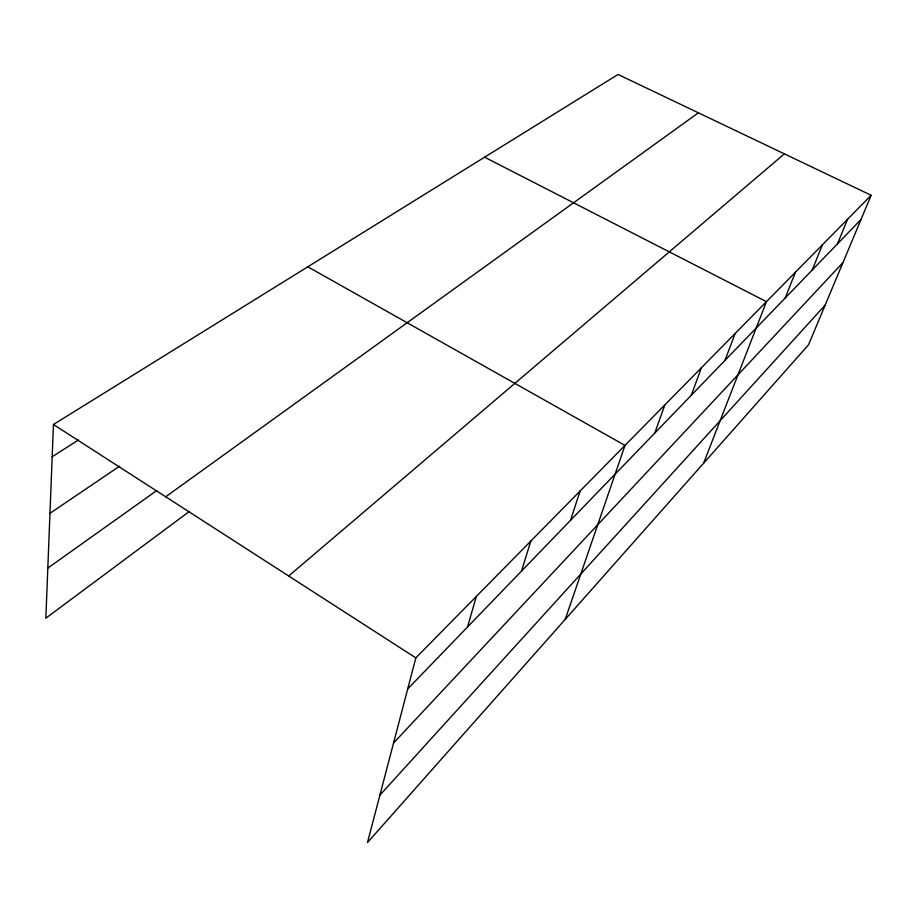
<?xml version="1.0" encoding="UTF-8"?>
<svg xmlns="http://www.w3.org/2000/svg" width="917" height="917" viewBox="0 0 917 917"><rect width="100%" height="100%" fill="white"/><g stroke="black" fill="none" stroke-linecap="round" stroke-linejoin="round"><path stroke-width="1.38" d="M871.15 195.287L415.848 657.89L367.488 842.54L808.542 344.803L871.15 195.287L618.035 74.46L53.45 424.502L45.85 618.184L189.36 511.445M467.555 626.953L476.336 596.428M521.544 571.05L530.805 541.076M570.512 520.34L580.129 490.973M565.216 619.399L624.993 445.398L307.803 266.801M654.761 433.099L664.814 404.936M691.258 395.296L701.425 367.74M724.957 360.392L735.193 333.421M703.591 463.234L766.44 301.67L484.6 157.185M785.181 298.036L795.452 272.2M812.187 270.056L822.434 244.782M837.404 243.945L847.606 219.209M379.902 795.131L825.151 305.132M393.553 743.022L842.975 262.571M407.721 688.931L861.006 219.507M288.683 575.991L784.379 153.861M165.702 496.796L698.376 112.814M47.81 568.093L156.853 490.48M49.965 513.325L119.6 466.18M52.177 456.792L78.438 439.965M53.45 424.502L415.848 657.89"/></g></svg>
